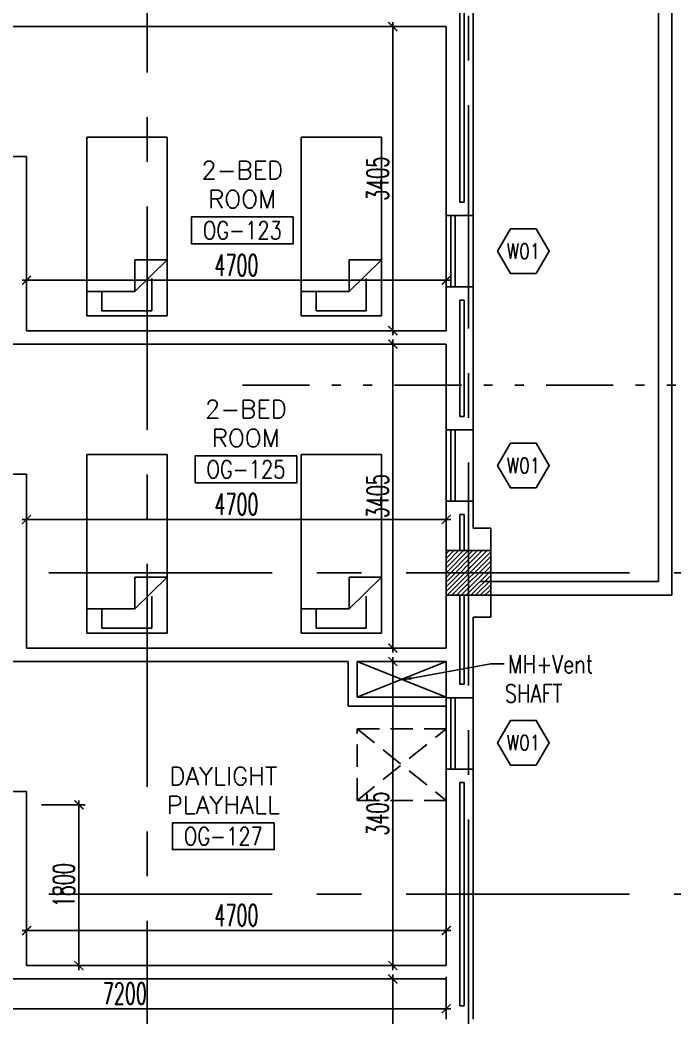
# Model space of a CAD drawing. Extents: x 276011.4 to 276105.3, y 57291.9 to 57371.4.
# Drawn here: x 276089.79 to 276097.12, y 57308.19 to 57319.35 of the extents above; entities that cross this region are included whole.
import ezdxf
from ezdxf.enums import TextEntityAlignment as Align

# ---------------------------------------------------------------- set-up
doc = ezdxf.new("R2010")
doc.units = 0
doc.header["$MEASUREMENT"] = 0
doc.header["$PDMODE"] = 34
for name, pattern in [('2DASHES', [1.7, 0.75, -0.25, 0.1, -0.25, 0.1, -0.25]), ('CENTERX2', [4, 2.5, -0.5, 0.5, -0.5]), ('HIDDEN', [0.375, 0.25, -0.125])]:
    doc.linetypes.add(name, pattern=pattern)
doc.layers.get('0').update_dxf_attribs({"linetype": 'CONTINUOUS'})
doc.layers.get('DEFPOINTS').update_dxf_attribs({"linetype": 'CONTINUOUS'})
for name, color, linetype in [('AX-DIM', 4, 'CONTINUOUS'), ('AXES', 11, 'CENTERX2'), ('COL', 5, 'CONTINUOUS'), ('DIM', 4, 'CONTINUOUS'), ('FUR', 4, 'CONTINUOUS'), ('HAT', 8, 'CONTINUOUS'), ('IND-ES-L', 6, '2DASHES'), ('INSUL', 4, 'CONTINUOUS'), ('PROJ-L', 4, 'CONTINUOUS'), ('RM-BOX', 4, 'CONTINUOUS'), ('RM-NAME', 2, 'CONTINUOUS'), ('RM-NO', 2, 'CONTINUOUS'), ('SHAFT', 3, 'CONTINUOUS'), ('TEXT', 6, 'CONTINUOUS'), ('WALL', 2, 'CONTINUOUS'), ('WIN', 3, 'CONTINUOUS'), ('WIN-BOX', 4, 'CONTINUOUS'), ('WIN-NO', 5, 'CONTINUOUS')]:
    doc.layers.add(name, color=color, linetype=linetype)
doc.styles.add('ROMANS', font='ROMANS.shx', dxfattribs={"width": 0.6})
doc.dimstyles.new('STANDARD in', dxfattribs={"dimtxt": 0.24, "dimasz": 0.1, "dimexe": 0.07, "dimexo": 0.05, "dimgap": 0.05, "dimtad": 1, "dimdec": 0, "dimlfac": 1000, "dimzin": 0, "dimdsep": 46, "dimtxsty": 'ROMANS', "dimblk": 'ARCHTICK', "dimcen": 0.05, "dimdle": 0.05, "dimclrd": 4, "dimclre": 4, "dimclrt": 2, "dimadec": 0, "dimazin": 0, "dimtfac": 1, "dimtdec": 0, "dimtmove": 2, "dimatfit": 3, "dimfxl": 0, "dimtolj": 1, "dimtzin": 0, "dimarcsym": 0})

# ---------------------------------------------------------------- blocks, each defined once
blk = doc.blocks.new('_ARCHTICK')
at = {"color": 0, "linetype": 'ByBlock', "const_width": 0.15}
blk.add_lwpolyline([(-0.5, -0.5), (0.5, 0.5)], dxfattribs=at)
blk = doc.blocks.new('*D593')
at = {"layer": 'AX-DIM', "color": 4, "lineweight": -2, "ltscale": 0.3}
for p, q in [((276103.915, 57357.883), (276103.915, 57298.463)), ((276095.115, 57357.833), (276103.985, 57357.833)), ((276095.115, 57298.513), (276103.985, 57298.513))]:
    blk.add_line(p, q, dxfattribs=at)
at = {"layer": 'DEFPOINTS', "color": 0, "ltscale": 0.3}
for p in [(276095.065, 57357.833), (276095.065, 57298.513), (276103.915, 57298.513)]:
    blk.add_point(p, dxfattribs=at)
at = {"layer": 'AX-DIM', "color": 4, "lineweight": -2, "ltscale": 0.3, "xscale": 0.1, "yscale": 0.1, "zscale": 0.1}
for p, rotation in [((276103.915, 57357.833), 90), ((276103.915, 57298.513), 270)]:
    blk.add_blockref('_ARCHTICK', p, dxfattribs=dict(at, rotation=rotation))
at = {"layer": 'AX-DIM', "color": 2, "ltscale": 0.3, "insert": (276103.745, 57328.173), "char_height": 0.24, "attachment_point": 5, "rotation": 90, "style": 'ROMANS'}
blk.add_mtext('\\A1;59320', dxfattribs=at)
blk = doc.blocks.new('WW1')
at = {"layer": 'WIN-BOX'}
blk.add_lwpolyline([(144, -250), (289, 0), (144, 250), (-144, 250), (-289, 0), (-144, -250)], close=True, dxfattribs=at)
at = {"layer": 'WIN-NO', "style": 'ROMANS', "width": 0.8}
blk.add_attdef('W00', text='', height=170, dxfattribs=at).set_placement((0, 0), align=Align.MIDDLE)
blk = doc.blocks.new('*X71')
at = {"color": 0}
for p, q in [((253129, 132691), (253588, 133150)), ((253129, 132744), (253535, 133150)), ((253129, 132797), (253482, 133150)), ((253129, 132850), (253429, 133150)), ((253129, 132903), (253376, 133150)), ((253129, 132956), (253323, 133150)), ((253129, 133009), (253269, 133150)), ((253129, 133062), (253216, 133150)), ((253129, 133115), (253163, 133150)), ((253141, 132650), (253629, 133138)), ((253194, 132650), (253629, 133085)), ((253247, 132650), (253629, 133031)), ((253300, 132650), (253629, 132978)), ((253353, 132650), (253629, 132925)), ((253406, 132650), (253629, 132872)), ((253459, 132650), (253629, 132819)), ((253512, 132650), (253629, 132766)), ((253565, 132650), (253629, 132713)), ((253618, 132650), (253629, 132660))]:
    blk.add_line(p, q, dxfattribs=at)
blk = doc.blocks.new('COL50')
at = {"layer": 'COL'}
blk.add_lwpolyline([(-250, 250), (-250, -250), (250, -250), (250, 250)], close=True, dxfattribs=at)
blk = doc.blocks.new('RM1')
at = {"layer": 'RM-BOX'}
blk.add_lwpolyline([(570, -200), (-570, -200), (-570, -500), (570, -500)], close=True, dxfattribs=at)
at = {"layer": 'RM-NAME', "style": 'ROMANS'}
for tag, p in [('ROOMNAME1', (0, 324)), ('ROOMNAME2', (0, 0))]:
    blk.add_attdef(tag, text='', height=200, dxfattribs=at).set_placement(p, align=Align.MIDDLE)
at = {"layer": 'RM-NO', "style": 'ROMANS', "width": 0.8}
blk.add_attdef('ROOMNO', text='', height=200, dxfattribs=at).set_placement((0, -350), align=Align.MIDDLE)
blk = doc.blocks.new('*D219')
at = {"layer": 'DEFPOINTS', "color": 0, "linetype": 'ByBlock', "ltscale": 0.3}
for p in [(276089.865, 57317.163), (276094.565, 57317.163), (276089.865, 57316.437)]:
    blk.add_point(p, dxfattribs=at)
at = {"layer": 'DIM', "color": 4, "linetype": 'ByBlock', "lineweight": -2, "ltscale": 0.3}
for p, q in [((276089.865, 57317.113), (276089.865, 57316.367)), ((276094.565, 57317.113), (276094.565, 57316.367)), ((276094.615, 57316.437), (276089.815, 57316.437))]:
    blk.add_line(p, q, dxfattribs=at)
at = {"layer": 'DIM', "color": 4, "linetype": 'ByBlock', "lineweight": -2, "ltscale": 0.3, "xscale": 0.1, "yscale": 0.1, "zscale": 0.1, "rotation": 180}
blk.add_blockref('_ARCHTICK', (276089.865, 57316.437), dxfattribs=at)
at = {"layer": 'DIM', "color": 4, "linetype": 'ByBlock', "lineweight": -2, "ltscale": 0.3, "xscale": 0.1, "yscale": 0.1, "zscale": 0.1}
blk.add_blockref('_ARCHTICK', (276094.565, 57316.437), dxfattribs=at)
at = {"layer": 'DIM', "color": 2, "linetype": 'ByBlock', "ltscale": 0.3, "insert": (276092.215, 57316.607), "char_height": 0.24, "attachment_point": 5, "style": 'ROMANS'}
blk.add_mtext('\\A1;4700', dxfattribs=at)
blk = doc.blocks.new('*D218')
at = {"layer": 'DEFPOINTS', "color": 0, "linetype": 'ByBlock', "ltscale": 0.3}
for p in [(276094.565, 57319.278), (276093.967, 57315.873), (276094.565, 57315.873)]:
    blk.add_point(p, dxfattribs=at)
at = {"layer": 'DIM', "color": 4, "linetype": 'ByBlock', "lineweight": -2, "ltscale": 0.3}
for p, q in [((276093.967, 57319.328), (276093.967, 57315.823)), ((276094.515, 57319.278), (276093.897, 57319.278)), ((276094.515, 57315.873), (276093.897, 57315.873))]:
    blk.add_line(p, q, dxfattribs=at)
at = {"layer": 'DIM', "color": 4, "linetype": 'ByBlock', "lineweight": -2, "ltscale": 0.3, "xscale": 0.1, "yscale": 0.1, "zscale": 0.1}
for p, rotation in [((276093.967, 57319.278), 90), ((276093.967, 57315.873), 270)]:
    blk.add_blockref('_ARCHTICK', p, dxfattribs=dict(at, rotation=rotation))
at = {"layer": 'DIM', "color": 2, "linetype": 'ByBlock', "ltscale": 0.3, "insert": (276093.797, 57317.575), "char_height": 0.24, "attachment_point": 5, "rotation": 90, "style": 'ROMANS'}
blk.add_mtext('\\A1;3405', dxfattribs=at)
blk = doc.blocks.new('*D215')
at = {"layer": 'DEFPOINTS', "color": 0, "linetype": 'ByBlock', "ltscale": 0.3}
for p in [(276094.565, 57315.723), (276093.967, 57312.318), (276094.565, 57312.318)]:
    blk.add_point(p, dxfattribs=at)
at = {"layer": 'DIM', "color": 4, "linetype": 'ByBlock', "lineweight": -2, "ltscale": 0.3}
for p, q in [((276093.967, 57315.773), (276093.967, 57312.268)), ((276094.515, 57315.723), (276093.897, 57315.723)), ((276094.515, 57312.318), (276093.897, 57312.318))]:
    blk.add_line(p, q, dxfattribs=at)
at = {"layer": 'DIM', "color": 4, "linetype": 'ByBlock', "lineweight": -2, "ltscale": 0.3, "xscale": 0.1, "yscale": 0.1, "zscale": 0.1}
for p, rotation in [((276093.967, 57315.723), 90), ((276093.967, 57312.318), 270)]:
    blk.add_blockref('_ARCHTICK', p, dxfattribs=dict(at, rotation=rotation))
at = {"layer": 'DIM', "color": 2, "linetype": 'ByBlock', "ltscale": 0.3, "insert": (276093.797, 57314.02), "char_height": 0.24, "attachment_point": 5, "rotation": 90, "style": 'ROMANS'}
blk.add_mtext('\\A1;3405', dxfattribs=at)
blk = doc.blocks.new('*D214')
at = {"layer": 'DEFPOINTS', "color": 0, "linetype": 'ByBlock', "ltscale": 0.3}
for p in [(276089.865, 57313.76), (276089.865, 57313.325), (276094.565, 57313.325)]:
    blk.add_point(p, dxfattribs=at)
at = {"layer": 'DIM', "color": 4, "linetype": 'ByBlock', "lineweight": -2, "ltscale": 0.3}
for p, q in [((276094.615, 57313.76), (276089.815, 57313.76)), ((276089.865, 57313.375), (276089.865, 57313.83)), ((276094.565, 57313.375), (276094.565, 57313.83))]:
    blk.add_line(p, q, dxfattribs=at)
at = {"layer": 'DIM', "color": 4, "linetype": 'ByBlock', "lineweight": -2, "ltscale": 0.3, "xscale": 0.1, "yscale": 0.1, "zscale": 0.1, "rotation": 180}
blk.add_blockref('_ARCHTICK', (276089.865, 57313.76), dxfattribs=at)
at = {"layer": 'DIM', "color": 4, "linetype": 'ByBlock', "lineweight": -2, "ltscale": 0.3, "xscale": 0.1, "yscale": 0.1, "zscale": 0.1}
blk.add_blockref('_ARCHTICK', (276094.565, 57313.76), dxfattribs=at)
at = {"layer": 'DIM', "color": 2, "linetype": 'ByBlock', "ltscale": 0.3, "insert": (276092.215, 57313.93), "char_height": 0.24, "attachment_point": 5, "style": 'ROMANS'}
blk.add_mtext('\\A1;4700', dxfattribs=at)
blk = doc.blocks.new('*D211')
at = {"layer": 'DEFPOINTS', "color": 0, "linetype": 'ByBlock', "ltscale": 0.3}
for p in [(276093.967, 57312.168), (276094.565, 57312.168), (276094.565, 57308.763)]:
    blk.add_point(p, dxfattribs=at)
at = {"layer": 'DIM', "color": 4, "linetype": 'ByBlock', "lineweight": -2, "ltscale": 0.3}
for p, q in [((276093.967, 57308.713), (276093.967, 57312.218)), ((276094.515, 57312.168), (276093.897, 57312.168)), ((276094.515, 57308.763), (276093.897, 57308.763))]:
    blk.add_line(p, q, dxfattribs=at)
at = {"layer": 'DIM', "color": 4, "linetype": 'ByBlock', "lineweight": -2, "ltscale": 0.3, "xscale": 0.1, "yscale": 0.1, "zscale": 0.1}
for p, rotation in [((276093.967, 57312.168), 90), ((276093.967, 57308.763), 270)]:
    blk.add_blockref('_ARCHTICK', p, dxfattribs=dict(at, rotation=rotation))
at = {"layer": 'DIM', "color": 2, "linetype": 'ByBlock', "ltscale": 0.3, "insert": (276093.797, 57310.465), "char_height": 0.24, "attachment_point": 5, "rotation": 90, "style": 'ROMANS'}
blk.add_mtext('\\A1;3405', dxfattribs=at)
blk = doc.blocks.new('*D210')
at = {"layer": 'DEFPOINTS', "color": 0, "linetype": 'ByBlock', "ltscale": 0.3}
for p in [(276089.865, 57309.156), (276089.865, 57308.738), (276094.565, 57308.738)]:
    blk.add_point(p, dxfattribs=at)
at = {"layer": 'DIM', "color": 4, "linetype": 'ByBlock', "lineweight": -2, "ltscale": 0.3}
for p, q in [((276094.615, 57309.156), (276089.815, 57309.156)), ((276089.865, 57308.788), (276089.865, 57309.226)), ((276094.565, 57308.788), (276094.565, 57309.226))]:
    blk.add_line(p, q, dxfattribs=at)
at = {"layer": 'DIM', "color": 4, "linetype": 'ByBlock', "lineweight": -2, "ltscale": 0.3, "xscale": 0.1, "yscale": 0.1, "zscale": 0.1, "rotation": 180}
blk.add_blockref('_ARCHTICK', (276089.865, 57309.156), dxfattribs=at)
at = {"layer": 'DIM', "color": 4, "linetype": 'ByBlock', "lineweight": -2, "ltscale": 0.3, "xscale": 0.1, "yscale": 0.1, "zscale": 0.1}
blk.add_blockref('_ARCHTICK', (276094.565, 57309.156), dxfattribs=at)
at = {"layer": 'DIM', "color": 2, "linetype": 'ByBlock', "ltscale": 0.3, "insert": (276092.215, 57309.326), "char_height": 0.24, "attachment_point": 5, "style": 'ROMANS'}
blk.add_mtext('\\A1;4700', dxfattribs=at)
blk = doc.blocks.new('*D208')
at = {"layer": 'DEFPOINTS', "color": 0, "linetype": 'ByBlock', "ltscale": 0.3}
for p in [(276089.981, 57310.563), (276090.451, 57310.563), (276089.981, 57308.763)]:
    blk.add_point(p, dxfattribs=at)
at = {"layer": 'DIM', "color": 4, "linetype": 'ByBlock', "lineweight": -2, "ltscale": 0.3}
for p, q in [((276090.451, 57308.713), (276090.451, 57310.613)), ((276090.031, 57310.563), (276090.521, 57310.563)), ((276090.031, 57308.763), (276090.521, 57308.763))]:
    blk.add_line(p, q, dxfattribs=at)
at = {"layer": 'DIM', "color": 4, "linetype": 'ByBlock', "lineweight": -2, "ltscale": 0.3, "xscale": 0.1, "yscale": 0.1, "zscale": 0.1}
for p, rotation in [((276090.451, 57310.563), 90), ((276090.451, 57308.763), 270)]:
    blk.add_blockref('_ARCHTICK', p, dxfattribs=dict(at, rotation=rotation))
at = {"layer": 'DIM', "color": 2, "linetype": 'ByBlock', "ltscale": 0.3, "insert": (276090.281, 57309.663), "char_height": 0.24, "attachment_point": 5, "rotation": 90, "style": 'ROMANS'}
blk.add_mtext('\\A1;1800', dxfattribs=at)
blk = doc.blocks.new('*D207')
at = {"layer": 'DEFPOINTS', "color": 0, "linetype": 'ByBlock', "ltscale": 0.3}
for p in [(276094.565, 57308.613), (276093.967, 57306.213), (276094.495, 57306.213)]:
    blk.add_point(p, dxfattribs=at)
at = {"layer": 'DIM', "color": 4, "linetype": 'ByBlock', "lineweight": -2, "ltscale": 0.3}
for p, q in [((276094.515, 57308.613), (276093.897, 57308.613)), ((276093.967, 57308.663), (276093.967, 57306.163)), ((276094.445, 57306.213), (276093.897, 57306.213))]:
    blk.add_line(p, q, dxfattribs=at)
at = {"layer": 'DIM', "color": 4, "linetype": 'ByBlock', "lineweight": -2, "ltscale": 0.3, "xscale": 0.1, "yscale": 0.1, "zscale": 0.1}
for p, rotation in [((276093.967, 57308.613), 90), ((276093.967, 57306.213), 270)]:
    blk.add_blockref('_ARCHTICK', p, dxfattribs=dict(at, rotation=rotation))
at = {"layer": 'DIM', "color": 2, "linetype": 'ByBlock', "ltscale": 0.3, "insert": (276093.797, 57307.413), "char_height": 0.24, "attachment_point": 5, "rotation": 90, "style": 'ROMANS'}
blk.add_mtext('\\A1;2400', dxfattribs=at)
blk = doc.blocks.new('*D205')
at = {"layer": 'DEFPOINTS', "color": 0, "linetype": 'ByBlock', "ltscale": 0.3}
for p in [(276087.365, 57308.613), (276094.565, 57308.688), (276087.365, 57308.28)]:
    blk.add_point(p, dxfattribs=at)
at = {"layer": 'DIM', "color": 4, "linetype": 'ByBlock', "lineweight": -2, "ltscale": 0.3}
for p, q in [((276094.565, 57308.638), (276094.565, 57308.21)), ((276087.365, 57308.563), (276087.365, 57308.21)), ((276094.615, 57308.28), (276087.315, 57308.28))]:
    blk.add_line(p, q, dxfattribs=at)
at = {"layer": 'DIM', "color": 4, "linetype": 'ByBlock', "lineweight": -2, "ltscale": 0.3, "xscale": 0.1, "yscale": 0.1, "zscale": 0.1, "rotation": 180}
blk.add_blockref('_ARCHTICK', (276087.365, 57308.28), dxfattribs=at)
at = {"layer": 'DIM', "color": 4, "linetype": 'ByBlock', "lineweight": -2, "ltscale": 0.3, "xscale": 0.1, "yscale": 0.1, "zscale": 0.1}
blk.add_blockref('_ARCHTICK', (276094.565, 57308.28), dxfattribs=at)
at = {"layer": 'DIM', "color": 2, "linetype": 'ByBlock', "ltscale": 0.3, "insert": (276090.965, 57308.45), "char_height": 0.24, "attachment_point": 5, "style": 'ROMANS'}
blk.add_mtext('\\A1;7200', dxfattribs=at)

msp = doc.modelspace()

# ---------------------------------------------------------------- linework, layer by layer
at = {"layer": 'AXES'}
for p, q in [((276094.8155, 57291.8986), (276094.8155, 57370.7113)), ((276091.2155, 57298.7629), (276091.2155, 57357.5329)), ((276104.6155, 57313.1629), (276052.5255, 57313.1629)), ((276104.6155, 57309.5629), (276077.0655, 57309.5629))]:
    msp.add_line(p, q, dxfattribs=at)
at = {"layer": 'FUR'}
for p, q in [((276091.4386, 57318.0411), (276090.5386, 57318.0411)), ((276090.5386, 57318.0411), (276090.5386, 57316.0411)), ((276091.4386, 57316.0411), (276091.4386, 57318.0411)), ((276093.8386, 57318.0411), (276092.9386, 57318.0411)), ((276092.9386, 57318.0411), (276092.9386, 57316.0411)), ((276093.8386, 57316.0411), (276093.8386, 57318.0411)), ((276091.0775, 57316.3128), (276091.0775, 57316.6662)), ((276091.4386, 57316.6662), (276091.0775, 57316.6662)), ((276091.0775, 57316.3128), (276091.4386, 57316.6662)), ((276093.4775, 57316.3128), (276093.4775, 57316.6662)), ((276093.8386, 57316.6662), (276093.4775, 57316.6662)), ((276093.4775, 57316.3128), (276093.8386, 57316.6662)), ((276091.2665, 57316.0966), (276091.2665, 57316.4563)), ((276093.6665, 57316.0966), (276093.6665, 57316.4563)), ((276090.5386, 57316.3128), (276091.0775, 57316.3128)), ((276090.7085, 57316.3128), (276090.7085, 57316.0966)), ((276092.9386, 57316.3128), (276093.4775, 57316.3128)), ((276093.1085, 57316.3128), (276093.1085, 57316.0966)), ((276090.7085, 57316.0966), (276091.2665, 57316.0966)), ((276093.1085, 57316.0966), (276093.6665, 57316.0966)), ((276090.5386, 57316.0411), (276091.4386, 57316.0411)), ((276092.9386, 57316.0411), (276093.8386, 57316.0411)), ((276091.4386, 57314.4861), (276090.5386, 57314.4861)), ((276090.5386, 57314.4861), (276090.5386, 57312.4861)), ((276091.4386, 57312.4861), (276091.4386, 57314.4861)), ((276093.8386, 57314.4861), (276092.9386, 57314.4861)), ((276092.9386, 57314.4861), (276092.9386, 57312.4861)), ((276093.8386, 57312.4861), (276093.8386, 57314.4861)), ((276091.0775, 57312.7578), (276091.0775, 57313.1112)), ((276091.4386, 57313.1112), (276091.0775, 57313.1112)), ((276091.0775, 57312.7578), (276091.4386, 57313.1112)), ((276093.4775, 57312.7578), (276093.4775, 57313.1112)), ((276093.8386, 57313.1112), (276093.4775, 57313.1112)), ((276093.4775, 57312.7578), (276093.8386, 57313.1112)), ((276091.2665, 57312.5416), (276091.2665, 57312.9013)), ((276093.6665, 57312.5416), (276093.6665, 57312.9013)), ((276090.5386, 57312.7578), (276091.0775, 57312.7578)), ((276090.7085, 57312.7578), (276090.7085, 57312.5416)), ((276092.9386, 57312.7578), (276093.4775, 57312.7578)), ((276093.1085, 57312.7578), (276093.1085, 57312.5416)), ((276090.7085, 57312.5416), (276091.2665, 57312.5416)), ((276093.1085, 57312.5416), (276093.6665, 57312.5416)), ((276090.5386, 57312.4861), (276091.4386, 57312.4861)), ((276092.9386, 57312.4861), (276093.8386, 57312.4861))]:
    msp.add_line(p, q, dxfattribs=at)
at = {"layer": 'IND-ES-L'}
msp.add_line((276092.2842, 57315.264), (276098.3886, 57315.264), dxfattribs=at)
at = {"layer": 'INSUL'}
for p, q in [((276094.7155, 57320.1129), (276094.7155, 57317.3129)), ((276094.7655, 57320.1129), (276094.7655, 57317.3129)), ((276094.7655, 57317.3129), (276094.7155, 57317.3129)), ((276094.7155, 57314.9129), (276094.7155, 57316.2129)), ((276094.7655, 57316.2129), (276094.7155, 57316.2129)), ((276094.7655, 57314.9129), (276094.7655, 57316.2129)), ((276094.7655, 57314.9129), (276094.7155, 57314.9129)), ((276094.7155, 57313.8129), (276094.7155, 57313.4129)), ((276094.7655, 57313.8129), (276094.7155, 57313.8129)), ((276094.7655, 57313.8129), (276094.7655, 57313.4129)), ((276094.7155, 57312.9129), (276094.7155, 57311.9129)), ((276094.7655, 57312.9129), (276094.7655, 57311.9129)), ((276094.7655, 57311.9129), (276094.7155, 57311.9129)), ((276094.7155, 57308.3129), (276094.7155, 57310.8129)), ((276094.7655, 57310.8129), (276094.7155, 57310.8129)), ((276094.7655, 57308.3129), (276094.7655, 57310.8129)), ((276094.7655, 57308.3129), (276094.7155, 57308.3129))]:
    msp.add_line(p, q, dxfattribs=at)
at = {"layer": 'PROJ-L', "linetype": 'Continuous'}
for p, q in [((276097.0912, 57320.6129), (276097.0912, 57312.9129)), ((276096.9412, 57320.4629), (276096.9412, 57313.0629)), ((276096.9412, 57313.0629), (276094.9412, 57313.0629)), ((276097.0912, 57312.9129), (276094.9412, 57312.9129))]:
    msp.add_line(p, q, dxfattribs=at)
at = {"layer": 'SHAFT', "color": 251, "linetype": 'HIDDEN'}
for p, q in [((276093.5655, 57311.4129), (276094.5655, 57310.6129)), ((276093.5655, 57310.6129), (276094.5655, 57311.4129))]:
    msp.add_line(p, q, dxfattribs=at)
msp.add_lwpolyline([(276093.5655, 57311.4129), (276094.5655, 57311.4129), (276094.5655, 57310.6129), (276093.5655, 57310.6129)], close=True, dxfattribs=at)
at = {"layer": 'TEXT', "color": 251, "linetype": 'ByBlock'}
for p, q in [((276093.5655, 57312.1679), (276094.5655, 57311.7679)), ((276093.5655, 57311.7679), (276094.5655, 57312.1679))]:
    msp.add_line(p, q, dxfattribs=at)
at = {"layer": 'WALL'}
for p, q in [((276094.8655, 57319.8629), (276094.8655, 57317.1629)), ((276094.5655, 57319.2779), (276087.9155, 57319.2779)), ((276094.5655, 57319.2779), (276094.5655, 57317.1629)), ((276089.8655, 57317.8229), (276089.6155, 57317.8229)), ((276094.8655, 57317.1629), (276094.5655, 57317.1629)), ((276094.8655, 57316.3629), (276094.5655, 57316.3629)), ((276094.5655, 57315.8729), (276094.5655, 57316.3629)), ((276094.8655, 57314.7629), (276094.8655, 57316.3629)), ((276094.5655, 57315.8729), (276089.8655, 57315.8729)), ((276094.5655, 57315.7229), (276087.9155, 57315.7229)), ((276094.5655, 57314.7629), (276094.5655, 57315.7229)), ((276094.8655, 57314.7629), (276094.5655, 57314.7629)), ((276089.8655, 57314.2679), (276089.6155, 57314.2679)), ((276094.8655, 57313.9629), (276094.5655, 57313.9629)), ((276094.5655, 57313.4129), (276094.5655, 57313.9629)), ((276094.8655, 57313.6629), (276094.8655, 57313.9629)), ((276095.0655, 57313.6629), (276094.8655, 57313.6629)), ((276095.0655, 57312.6629), (276095.0655, 57313.6629)), ((276094.5655, 57312.9129), (276094.5655, 57312.3179)), ((276094.8655, 57312.6629), (276094.8655, 57311.7629)), ((276095.0655, 57312.6629), (276094.8655, 57312.6629)), ((276094.5655, 57312.3179), (276089.8655, 57312.3179)), ((276093.4655, 57312.1679), (276087.9155, 57312.1679)), ((276093.4655, 57312.1679), (276093.4655, 57311.6679)), ((276094.5655, 57312.1679), (276093.5655, 57312.1679)), ((276093.5655, 57312.1679), (276093.5655, 57311.7679)), ((276094.5655, 57312.1679), (276093.5655, 57312.1679)), ((276094.5655, 57312.1679), (276094.5655, 57311.7679)), ((276094.5655, 57311.7679), (276093.5655, 57311.7679)), ((276094.8655, 57311.7629), (276094.5655, 57311.7629)), ((276094.5655, 57311.6679), (276094.5655, 57311.7629)), ((276094.5655, 57311.6679), (276093.4655, 57311.6679)), ((276094.8655, 57310.9629), (276094.5655, 57310.9629)), ((276094.5655, 57308.7629), (276094.5655, 57310.9629)), ((276094.8655, 57308.1629), (276094.8655, 57310.9629)), ((276089.8655, 57310.7129), (276087.9155, 57310.7129)), ((276094.5655, 57308.7629), (276089.8655, 57308.7629)), ((276094.5655, 57308.6129), (276087.3655, 57308.6129)), ((276094.5655, 57308.1629), (276094.5655, 57308.6129))]:
    msp.add_line(p, q, dxfattribs=at)
at = {"layer": 'WALL', "linetype": 'ByBlock'}
for p, q in [((276089.8655, 57315.8729), (276089.8655, 57317.8229)), ((276089.8655, 57312.3179), (276089.8655, 57314.2679)), ((276089.8655, 57308.7629), (276089.8655, 57310.7129))]:
    msp.add_line(p, q, dxfattribs=at)
at = {"layer": 'WALL', "linetype": 'ByBlock', "ltscale": 0.3}
msp.add_lwpolyline([(276094.5655, 57313.4129), (276095.0655, 57313.4129), (276095.0655, 57312.9129), (276094.5655, 57312.9129)], close=True, dxfattribs=at)
at = {"layer": 'WIN'}
for p, q in [((276094.5655, 57317.1629), (276094.5655, 57316.3629)), ((276094.6155, 57317.1629), (276094.6155, 57316.3629)), ((276094.6655, 57317.1629), (276094.6655, 57316.3629)), ((276094.8655, 57317.1629), (276094.8655, 57316.3629)), ((276094.5655, 57314.7629), (276094.5655, 57313.9629)), ((276094.6155, 57314.7629), (276094.6155, 57313.9629)), ((276094.6655, 57314.7629), (276094.6655, 57313.9629)), ((276094.8655, 57314.7629), (276094.8655, 57313.9629)), ((276094.5655, 57311.7629), (276094.5655, 57310.9629)), ((276094.6155, 57311.7629), (276094.6155, 57310.9629)), ((276094.6655, 57311.7629), (276094.6655, 57310.9629)), ((276094.8655, 57311.7629), (276094.8655, 57310.9629))]:
    msp.add_line(p, q, dxfattribs=at)

# ---------------------------------------------------------------- block references
at = {"layer": 'COL', "xscale": -0.001, "yscale": 0.001, "zscale": 0.001}
msp.add_blockref('COL50', (276094.8155, 57313.1629), dxfattribs=at)
at = {"layer": 'HAT', "xscale": 0.001, "yscale": 0.001, "zscale": 0.001}
msp.add_blockref('*X71', (275841.4369, 57180.2632), dxfattribs=at)
at = {"layer": 'RM-NAME', "xscale": 0.001, "yscale": 0.001, "zscale": 0.001}
for p, values in [((276092.281, 57317.3464), {'ROOMNO': 'OG-123', 'ROOMNAME2': 'ROOM', 'ROOMNAME1': '2-BED'}), ((276092.3217, 57314.6709), {'ROOMNO': 'OG-125', 'ROOMNAME2': 'ROOM', 'ROOMNAME1': '2-BED'}), ((276092.0683, 57310.5611), {'ROOMNO': 'OG-127', 'ROOMNAME2': 'PLAYHALL', 'ROOMNAME1': 'DAYLIGHT'})]:
    msp.add_blockref('RM1', p, dxfattribs=at).add_auto_attribs(values)
at = {"layer": 'WIN-NO', "xscale": 0.001, "yscale": 0.001, "zscale": 0.001}
for p in [(276095.4292, 57316.7629), (276095.4292, 57314.3629), (276095.4292, 57311.2586)]:
    msp.add_blockref('WW1', p, dxfattribs=at).add_auto_attribs({'W00': 'W01'})

# ---------------------------------------------------------------- texts
at = {"layer": 'RM-NAME', "style": 'ROMANS', "width": 0.8}
for s, p in [('MH+Vent', (276095.7335, 57312.1374)), ('SHAFT', (276095.5434, 57311.8097))]:
    msp.add_text(s, height=0.2, dxfattribs=at).set_placement(p, align=Align.MIDDLE)

# ---------------------------------------------------------------- dimensions: what is measured, and where the dimension line sits
at = {"layer": 'AX-DIM'}
dim = msp.add_linear_dim(base=(276103.9155, 57298.5129), p1=(276095.0655, 57357.8329), p2=(276095.0655, 57298.5129), angle=270, dimstyle='STANDARD in', dxfattribs=at)
dim.commit()
dim.dimension.update_dxf_attribs({"geometry": '*D593', "text_midpoint": (276103.7455, 57328.1729)})
at = {"layer": 'DIM', "linetype": 'ByBlock', "ltscale": 0.3}
for base, p1, p2, picture, middle in [((276093.9666, 57315.8729), (276094.5655, 57319.2779), (276094.5655, 57315.8729), '*D218', (276093.7966, 57317.5754)), ((276093.9666, 57312.3179), (276094.5655, 57315.7229), (276094.5655, 57312.3179), '*D215', (276093.7966, 57314.0204)), ((276093.9666, 57312.1679), (276094.5655, 57308.7629), (276094.5655, 57312.1679), '*D211', (276093.7966, 57310.4654)), ((276090.4511, 57310.5629), (276089.9812, 57308.7629), (276089.9812, 57310.5629), '*D208', (276090.2811, 57309.6629)), ((276093.9666, 57306.2129), (276094.5655, 57308.6129), (276094.4951, 57306.2129), '*D207', (276093.7966, 57307.4129))]:
    dim = msp.add_linear_dim(base=base, p1=p1, p2=p2, angle=90, dimstyle='STANDARD in', dxfattribs=at)
    dim.commit()
    dim.dimension.update_dxf_attribs({"geometry": picture, "text_midpoint": middle})
for base, p1, p2, picture, middle in [((276089.8655, 57316.437), (276094.5655, 57317.1629), (276089.8655, 57317.1629), '*D219', (276092.2155, 57316.607)), ((276089.8655, 57313.7599), (276094.5655, 57313.325), (276089.8655, 57313.325), '*D214', (276092.2155, 57313.9299)), ((276089.8655, 57309.156), (276094.5655, 57308.738), (276089.8655, 57308.738), '*D210', (276092.2155, 57309.326)), ((276087.3655, 57308.2798), (276094.5655, 57308.6879), (276087.3655, 57308.6129), '*D205', (276090.9655, 57308.4498))]:
    dim = msp.add_linear_dim(base=base, p1=p1, p2=p2, dimstyle='STANDARD in', dxfattribs=at)
    dim.commit()
    dim.dimension.update_dxf_attribs({"geometry": picture, "text_midpoint": middle})

# ---------------------------------------------------------------- leaders
at = {"layer": 'SHAFT', "color": 6, "linetype": 'ByBlock', "ltscale": 0.3}
msp.add_leader([(276094.078, 57311.9629), (276095.0655, 57312.1414), (276095.2133, 57312.1414)], dimstyle='STANDARD in', dxfattribs=at)

doc.saveas('drawing.dxf')
